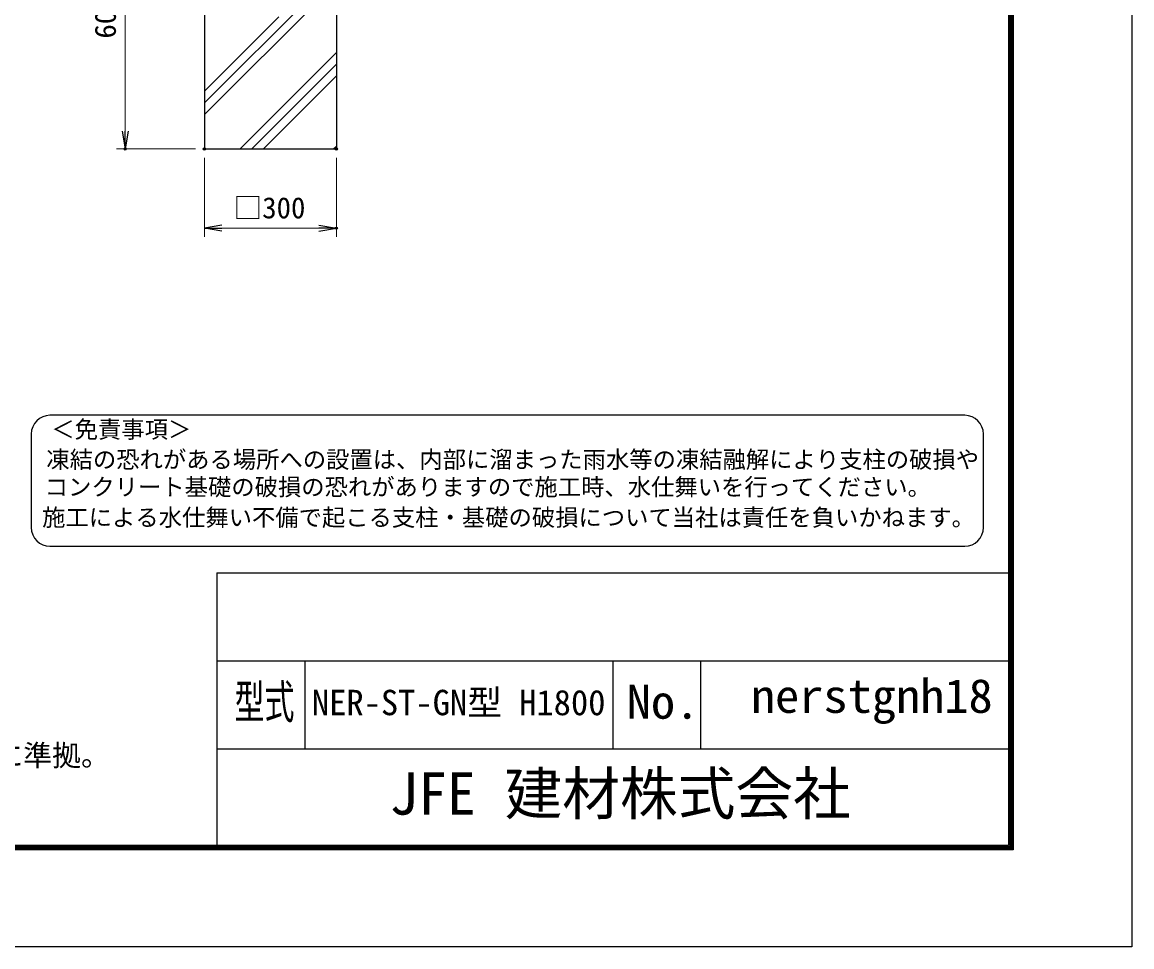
# Model space of a CAD drawing. Units: millimetres, scale not verified. Extents: x -4200 to 4200, y -2970 to 2970.
# Drawn here: x 1678 to 4200, y -2970 to -869 of the extents above; entities that cross this region are included whole.
import ezdxf
from ezdxf.enums import TextEntityAlignment as Align

# ---------------------------------------------------------------- set-up
doc = ezdxf.new("R2010")
doc.units = ezdxf.units.MM
doc.header["$LTSCALE"] = 10
doc.header["$PDMODE"] = 32
doc.header["$PDSIZE"] = 5
for name, color, linetype, lineweight in [('0-0_D-TTL-TXT', 7, 'Continuous', 25), ('0-5_D-STR-DIM', 7, 'Continuous', 13), ('0-6_D-DCR-HCH', 7, 'Continuous', 13), ('0-8_D-STR4', 7, 'Continuous', 25), ('0-C_D-TTL', 7, 'Continuous', 25)]:
    doc.layers.add(name, color=color, linetype=linetype, lineweight=lineweight)
doc.layers.add('0-9_0', color=7, linetype='Continuous')
doc.layers.add('0-A_Defpoints', color=6, linetype='Continuous')
doc.styles.add('ＭＳ ゴシック', font='')
doc.styles.get('ＭＳ ゴシック').set_extended_font_data('MS Gothic')

# ---------------------------------------------------------------- blocks, each defined once
blk = doc.blocks.new('_Open')
at = {"layer": '0-9_0'}
blk.add_line((-10, 1.667), (0, 0), dxfattribs=at)
blk.add_lwpolyline([(-10, -1.667), (0, 0), (-10, 0)], dxfattribs=at)

msp = doc.modelspace()

# ---------------------------------------------------------------- linework, layer by layer
at = {"layer": '0-0_D-TTL-TXT', "color": 2}
for p, q in [((3820.55, -1762.07), (1741.29, -1762.07)), ((1698.78, -1804.58), (1698.78, -2017.14)), ((3863.06, -2017.14), (3863.06, -1804.58)), ((1741.29, -2059.65), (3820.55, -2059.65))]:
    msp.add_line(p, q, dxfattribs=at)
for centre, start, end in [((1741.29, -1804.58), 90, 180), ((3820.55, -1804.58), 0, 90), ((1741.29, -2017.14), 180, 270), ((3820.55, -2017.14), 270, 0)]:
    msp.add_arc(centre, 42.51, start, end, dxfattribs=at)
at = {"layer": '0-5_D-STR-DIM'}
for p, q in [((1912.31, -596.78), (1912.31, -1116.78)), ((2072.31, -1156.78), (1892.31, -1156.78)), ((2092.31, -1176.78), (2092.31, -1356.78)), ((2392.31, -1176.78), (2392.31, -1356.78)), ((2132.31, -1336.78), (2352.31, -1336.78))]:
    msp.add_line(p, q, dxfattribs=at)
at = {"layer": '0-6_D-DCR-HCH'}
for p, q in [((2092.31, -1052.43), (2392.31, -752.43)), ((2092.31, -1078.95), (2392.31, -778.95)), ((2092.31, -1025.91), (2261.44, -856.78)), ((2173.57, -1156.78), (2392.31, -938.05)), ((2200.09, -1156.78), (2392.31, -964.56)), ((2226.61, -1156.78), (2392.31, -991.08)), ((2385.7, -1156.78), (2392.31, -1150.18))]:
    msp.add_line(p, q, dxfattribs=at)
at = {"layer": '0-8_D-STR4'}
for p, q in [((2092.31, -556.78), (2092.31, -1156.78)), ((2392.31, -556.78), (2392.31, -1156.78)), ((2092.31, -1156.78), (2392.31, -1156.78))]:
    msp.add_line(p, q, dxfattribs=at)
at = {"layer": '0-A_Defpoints'}
for p in [(1912.31, -1156.78), (2092.31, -1156.78), (2092.31, -1156.78), (2392.31, -1156.78), (2392.31, -1336.78)]:
    msp.add_point(p, dxfattribs=at)
at = {"layer": '0-C_D-TTL'}
for p, q in [((2120.32, -2119.77), (2120.32, -2739.77)), ((2120.32, -2119.77), (3920.32, -2119.77)), ((2120.32, -2319.77), (3920.32, -2319.77)), ((2320.32, -2319.77), (2320.32, -2519.77)), ((3020.32, -2319.77), (3020.32, -2519.77)), ((3220.32, -2319.77), (3220.32, -2519.77)), ((2120.32, -2519.77), (3920.32, -2519.77))]:
    msp.add_line(p, q, dxfattribs=at)
at = {"layer": '0-C_D-TTL', "color": 2}
msp.add_lwpolyline([(-4199.68, 2970.23), (4200.32, 2970.23), (4200.32, -2969.77), (-4199.68, -2969.77)], close=True, dxfattribs=at)
at = {"layer": '0-C_D-TTL'}
for points in [[(-3929.68, 2750.23), (3930.32, 2750.23), (3930.32, -2749.77), (-3929.68, -2749.77)], [(-3927.18, 2747.73), (3927.82, 2747.73), (3927.82, -2747.27), (-3927.18, -2747.27)], [(-3924.68, 2745.23), (3925.32, 2745.23), (3925.32, -2744.77), (-3924.68, -2744.77)], [(-3922.18, 2742.73), (3922.82, 2742.73), (3922.82, -2742.27), (-3922.18, -2742.27)], [(-3919.68, 2740.23), (3920.32, 2740.23), (3920.32, -2739.77), (-3919.68, -2739.77)]]:
    msp.add_lwpolyline(points, close=True, dxfattribs=at)

# ---------------------------------------------------------------- block references
at = {"layer": '0-5_D-STR-DIM', "xscale": 4, "yscale": 4}
for p, rotation in [((1912.31, -1156.78), 270), ((2092.31, -1336.78), 180)]:
    msp.add_blockref('_Open', p, dxfattribs=dict(at, rotation=rotation))
msp.add_blockref('_Open', (2392.31, -1336.78), dxfattribs=at)

# ---------------------------------------------------------------- texts
at = {"layer": '0-0_D-TTL-TXT', "style": 'ＭＳ ゴシック'}
for s, height, p in [('＜免責事項＞ \u3000\u3000', 38.86, (1744.44, -1825.14)), ('凍結の恐れがある場所への設置は、内部に溜まった雨水等の凍結融解により支柱の破損や', 38.86, (1732.94, -1893.58)), ('コンクリート基礎の破損の恐れがありますので施工時、水仕舞いを行ってください。', 38.86, (1729.45, -1956.01)), ('施工による水仕舞い不備で起こる支柱・基礎の破損について当社は責任を負いかねます。 ', 38.86, (1723.5, -2025.29)), ('NER-ST-GN型 H1800', 57.7, (2336.52, -2460.88)), ('（設計条件）風荷重：昭和57年改正 建築基準法・同施行令に基づく風圧力に準拠。', 48.09, (-582.13, -2573.38)), ('JFE 建材株式会社', 96.19, (2512.7, -2698.28))]:
    msp.add_text(s, height=height, dxfattribs=at).set_placement(p, align=Align.BOTTOM_LEFT)
for s, width, p in [('型式', 0.65, (2160.59, -2474.58)), ('nerstgnh18', 1.05, (3334.32, -2461.24)), ('No.', 1.05, (3052.32, -2474.58))]:
    msp.add_text(s, height=76.98, dxfattribs=dict(at, width=width)).set_placement(p, align=Align.BOTTOM_LEFT)
at = {"layer": '0-5_D-STR-DIM', "style": 'ＭＳ ゴシック'}
msp.add_text('600', height=48.09, rotation=90, dxfattribs=at).set_placement((1905.56, -906.03), align=Align.BOTTOM_LEFT)
msp.add_text('□300', height=48.09, dxfattribs=at).set_placement((2158.16, -1329.03), align=Align.BOTTOM_LEFT)

doc.saveas('drawing.dxf')
